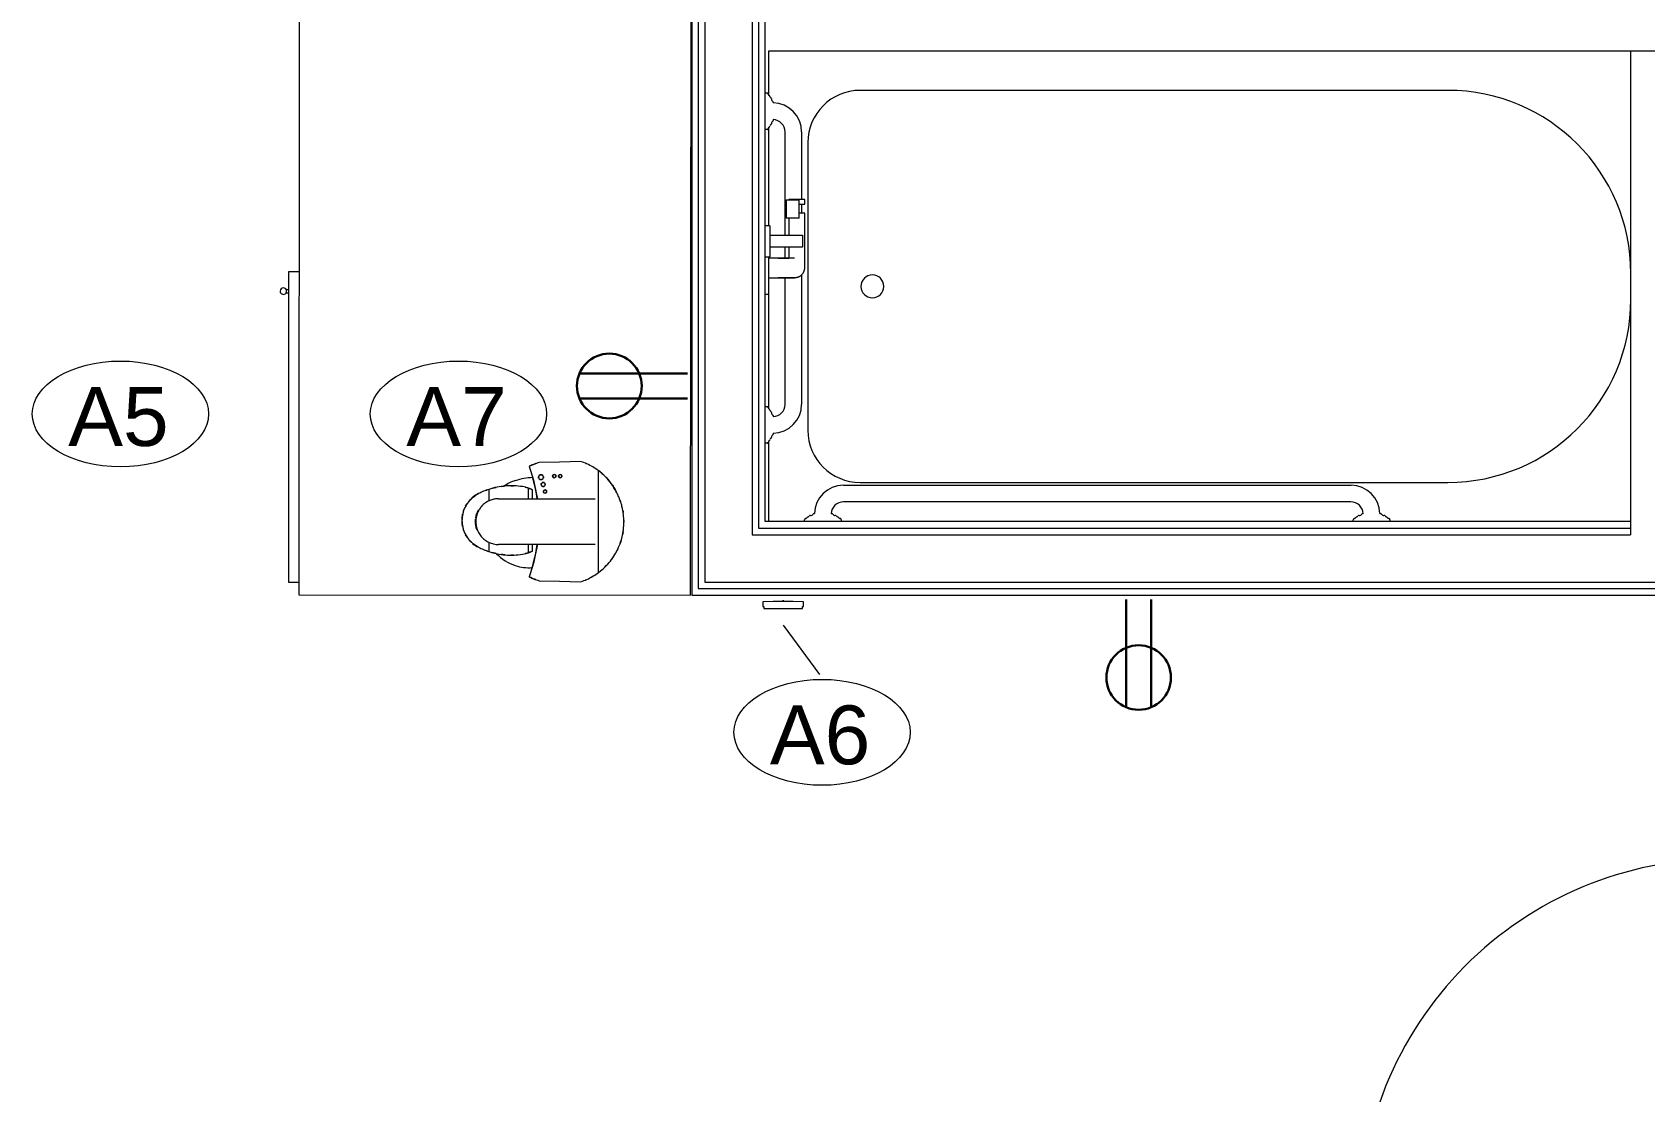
# Model space of a CAD drawing. Header units: inches. Extents: x -1176 to 1507, y -2563 to 978.
# Drawn here: x -829.3 to -705.9, y 459.2 to 540.3 of the extents above; entities that cross this region are included whole.
import ezdxf

# ---------------------------------------------------------------- set-up
doc = ezdxf.new("R2010")
doc.units = ezdxf.units.IN
doc.header["$MEASUREMENT"] = 0
for name, color, linetype, lineweight in [('A-ANNO-NOTE', 131, 'Continuous', 40), ('A-DETL-GENF', 92, 'Continuous', 18), ('A-DOOR', 31, 'Continuous', 18), ('A-DOOR-FRAM', 31, 'Continuous', 30), ('A-WALL', 113, 'Continuous', 18), ('I-FURN', 30, 'Continuous', 9), ('I-WALL', 2, 'Continuous', 18), ('P-SANR-FIXT', 6, 'Continuous', 9), ('Q-CASE', 31, 'Continuous', 9), ('Q-SPCQ', 91, 'Continuous', 9), ('Q-SPCQ-IDEN', 132, 'Continuous', 9)]:
    doc.layers.add(name, color=color, linetype=linetype, lineweight=lineweight)
doc.styles.add('Arial', font='arial.ttf', dxfattribs={"height": 4.5})

# ---------------------------------------------------------------- blocks, each defined once
blk = doc.blocks.new('Single Flush - D2 2_4_ x 8_-8524163-2nd Floor Power _ Signal')
at = {"layer": 'A-DOOR', "lineweight": 30}
for p, q in [((12.15625, 30.625), (12.15625, 2.8125)), ((13.90625, 30.625), (12.15625, 30.625)), ((13.90625, 2.8125), (13.90625, 30.625)), ((12.15625, 2.8125), (13.90625, 2.8125))]:
    blk.add_line(p, q, dxfattribs=at)
at = {"layer": 'A-DOOR', "lineweight": 9}
blk.add_arc((13.90625, 2.8125), 27.8125, 90, 180.5, dxfattribs=at)
at = {"layer": 'A-DOOR-FRAM'}
for p, q in [((-16, -2.9375), (-16, 2.8125)), ((-16, 2.8125), (-14, 2.8125)), ((-14, -2.9375), (-14, 2.8125)), ((14.000004, -2.9375), (14.000004, 2.8125)), ((14.000004, 2.8125), (16.000004, 2.8125)), ((16.000004, -2.9375), (16.000004, 2.8125)), ((-16, -2.9375), (-14, -2.9375)), ((14.000004, -2.9375), (16.000004, -2.9375))]:
    blk.add_line(p, q, dxfattribs=at)
blk = doc.blocks.new('Tub-Rectangular-3D - Tub-Rectangular-3D 3-V42-2nd Floor Power _ Signal')
at = {"layer": 'P-SANR-FIXT'}
for p, q in [((22.28, 38.81), (-43.72, 38.81)), ((-43.72, 38.81), (-43.72, 35.47)), ((8.28, 35.81), (-36.72, 35.81)), ((-43.72, 32.96), (-43.72, 25.44)), ((-40.72, 31.81), (-40.72, 9.81)), ((-43.72, 20.26), (-43.72, 11.47)), ((-43.72, 8.96), (-43.72, 2.81)), ((-36.72, 5.81), (8.28, 5.81))]:
    blk.add_line(p, q, dxfattribs=at)
for centre, radius, start, end in [((-36.72, 31.81), 4, 90, 180), ((8.28, 21.81), 14, 360, 90), ((-35.77, 20.81), 0.875, 90, 270), ((-35.77, 20.81), 0.875, 270, 90), ((8.28, 19.81), 14, 270, 0), ((-36.72, 9.81), 4, 180, 270)]:
    blk.add_arc(centre, radius, start, end, dxfattribs=at)
blk = doc.blocks.new('Desk54 - Desk-7071364-2nd Floor Power _ Signal')
at = {"layer": 'Q-CASE'}
for p, q in [((2316.45, 493.83), (2212.6, 493.83)), ((2316.45, 463.83), (2316.45, 493.83)), ((2212.62, 463.83), (2316.45, 463.83))]:
    blk.add_line(p, q, dxfattribs=at)
blk = doc.blocks.new('A-UC Refrigerator - A-UC Refrigerator-V80-2nd Floor Power _ Signal')
at = {"layer": 'Q-SPCQ'}
for p, q in [((-11.87, -16.94), (-11.87, -17.75)), ((11.88, -17.75), (11.88, -16.96)), ((-11.87, -17.75), (11.88, -17.75)), ((-10.5, -17.75), (-10.5, -17.91)), ((-10.5, -17.75), (-10.5, -17.91)), ((-10.25, -17.93), (-10.25, -17.75)), ((-10.25, -17.93), (-10.25, -17.75))]:
    blk.add_line(p, q, dxfattribs=at)
for start, end in [(90, 270), (270, 90)]:
    blk.add_arc((-10.39, -18.13), 0.25, start, end, dxfattribs=at)
blk = doc.blocks.new('HVAC_Other_LK-Systems_Room-Thermostat-S1-Dti-24V-NO - Room Thermostat S1 Dti 24V NO-6786672-2nd Floor Power _ Signal')
at = {"layer": 'A-DETL-GENF', "lineweight": 9}
for p, q in [((-1.55, 0.12), (-1.55, -0.05)), ((-1.48, 0.12), (-1.55, 0.12)), ((-1.48, 0.12), (-1.55, 0.12)), ((-1.55, 0.12), (-1.55, -0.23)), ((-1.48, 0.28), (-1.48, 0.12)), ((1.48, 0.28), (-1.48, 0.28)), ((1.48, 0.28), (-1.48, 0.28)), ((-1.48, 0.28), (-1.48, 0.12)), ((1.48, 0.12), (1.48, 0.28)), ((1.48, 0.12), (1.48, 0.28)), ((1.55, 0.12), (1.48, 0.12)), ((1.55, 0.12), (1.48, 0.12)), ((1.55, -0.23), (1.55, 0.12)), ((1.55, -0.23), (1.55, 0.12)), ((-1.55, -0.05), (-1.55, -0.23)), ((-1.55, -0.23), (-0.76, -0.25)), ((-1.55, -0.23), (-0.76, -0.25)), ((-0.76, -0.25), (0, -0.26)), ((-0.76, -0.25), (-0.06, -0.26)), ((-0.06, -0.26), (-0.06, -0.3)), ((-0.06, -0.3), (0.06, -0.3)), ((-0.06, -0.3), (0.06, -0.3)), ((0, -0.26), (0.76, -0.25)), ((0.06, -0.26), (0.76, -0.25)), ((0.06, -0.3), (0.06, -0.26)), ((0.06, -0.3), (0.06, -0.26)), ((0.76, -0.25), (1.55, -0.23)), ((0.76, -0.25), (1.55, -0.23))]:
    blk.add_line(p, q, dxfattribs=at)
blk = doc.blocks.new('Keurig_Coffee_Maker_18764 - Keurig_Coffee_Maker_18764-V98-2nd Floor Power _ Signal')
at = {"layer": 'Q-SPCQ'}
for p, q in [((-1.56, 3.82), (-2.29, 3.82)), ((-0.61, 4.75), (-0.53, 4.77)), ((-0.53, 4.77), (-0.61, 4.75)), ((-0.61, 4.75), (-0.53, 4.77)), ((-0.53, 4.77), (-0.61, 4.75)), ((-0.61, 4.75), (-0.53, 4.77)), ((-0.53, 4.77), (-0.61, 4.75)), ((-0.61, 4.75), (-0.6, 4.72)), ((-0.61, 4.75), (-0.6, 4.72)), ((-0.61, 4.75), (-0.6, 4.72)), ((-0.6, 4.72), (-0.52, 4.74)), ((-0.52, 4.74), (-0.6, 4.72)), ((-0.6, 4.72), (-0.52, 4.74)), ((-0.52, 4.74), (-0.6, 4.72)), ((-0.6, 4.72), (-0.52, 4.74)), ((-0.52, 4.74), (-0.6, 4.72)), ((-0.52, 4.74), (-0.53, 4.77)), ((-0.52, 4.74), (-0.53, 4.77)), ((-0.52, 4.74), (-0.53, 4.77)), ((-0.51, 4.78), (-0.43, 4.8)), ((-0.51, 4.78), (-0.51, 4.75)), ((-0.43, 4.77), (-0.51, 4.75)), ((-0.43, 4.8), (-0.36, 4.82)), ((-0.43, 4.77), (-0.43, 4.8)), ((-0.35, 4.79), (-0.43, 4.77)), ((-0.36, 4.82), (-0.35, 4.79)), ((-0.31, 4.83), (-0.11, 4.85)), ((-0.31, 4.83), (-0.3, 4.8)), ((-0.11, 4.82), (-0.3, 4.8)), ((-0.11, 4.85), (-0.11, 4.82)), ((-0.04, 4.86), (0.03, 4.85)), ((-0.04, 4.86), (-0.04, 4.82)), ((0.03, 4.82), (-0.04, 4.82)), ((0.03, 4.85), (0.13, 4.85)), ((0.13, 4.85), (0.03, 4.85)), ((0.03, 4.82), (0.03, 4.85)), ((0.03, 4.82), (0.12, 4.82)), ((0.12, 4.82), (0.03, 4.82)), ((0.13, 4.85), (0.12, 4.82)), ((0.2, 4.81), (0.12, 4.82)), ((0.13, 4.85), (0.2, 4.84)), ((0.2, 4.84), (0.2, 4.81)), ((0.27, 4.8), (0.28, 4.83)), ((0.3, 4.8), (0.27, 4.8)), ((0.28, 4.83), (0.44, 4.8)), ((0.43, 4.77), (0.34, 4.79)), ((0.49, 4.75), (0.43, 4.77)), ((0.44, 4.8), (0.5, 4.78)), ((0.44, 4.8), (0.44, 4.8)), ((0.44, 4.8), (0.44, 4.8)), ((0.45, 4.8), (0.44, 4.77)), ((0.47, 4.79), (0.46, 4.76)), ((0.52, 4.75), (0.46, 4.76)), ((0.46, 4.76), (0.49, 4.75)), ((0.5, 4.78), (0.47, 4.79)), ((0.47, 4.79), (0.52, 4.78)), ((0.49, 4.75), (0.5, 4.78)), ((0.5, 4.78), (0.49, 4.75)), ((0.5, 4.78), (0.49, 4.75)), ((0.49, 4.75), (0.49, 4.75)), ((0.5, 4.75), (0.51, 4.78)), ((0.5, 4.78), (0.5, 4.78)), ((0.52, 4.78), (0.52, 4.75)), ((0.58, 4.76), (0.57, 4.73)), ((0.64, 4.7), (0.57, 4.73)), ((0.58, 4.76), (0.65, 4.73)), ((0.64, 4.7), (0.65, 4.73)), ((0.71, 4.71), (0.7, 4.68)), ((0.74, 4.66), (0.7, 4.68)), ((0.7, 4.68), (0.74, 4.66)), ((0.75, 4.69), (0.71, 4.71)), ((0.71, 4.71), (0.76, 4.68)), ((0.89, 4.58), (0.74, 4.66)), ((0.76, 4.68), (0.9, 4.61)), ((0.91, 4.61), (0.89, 4.58)), ((0.9, 4.61), (0.89, 4.58)), ((2.47, 3.82), (1.56, 3.82)), ((-1.75, -4.31), (-1.75, 3.08)), ((1.75, 3.08), (1.75, -4.31)), ((-2.38, 0.79), (-1.75, 0.79)), ((-2.24, 0.47), (-1.75, 0.47)), ((1.75, 0.79), (2.56, 0.79)), ((1.75, 0.47), (2.42, 0.47)), ((-3.9, -4.57), (3.9, -4.57)), ((2.55, -5.79), (2.53, -5.79)), ((0, -6.52), (-0.05, -6.52)), ((0, -6.52), (-0.05, -6.52))]:
    blk.add_line(p, q, dxfattribs=at)
at = {"layer": 'Q-SPCQ', "flags": 128}
for points in [[(-4.52, -0.02), (-4.56, -1.59), (-4.6, -3.21)], [(4.6, -3.21), (4.56, -1.59), (4.52, -0.02)]]:
    blk.add_lwpolyline(points, dxfattribs=at)
at = {"layer": 'Q-SPCQ'}
for centre, radius, start, end in [((-0.11, 0.74), 3.42, 133.2151, 162.0251), ((-0.11, 0.74), 3.42, 17.9749, 33.9816), ((-0.11, 0.74), 3.42, 162.0251, 183.9632), ((-1.51, 0.29), 4.88, 2.0734, 17.9749), ((0, 12.51), 12.51, 252.7803, 257.1927), ((0, 12.51), 12.51, 253.7595, 261.925), ((0, 12.51), 12.51, 259.0261, 261.9487), ((0, 12.51), 12.51, 278.0789, 285.4279), ((3.4, -0.17), 0.187, 90, 270), ((3.4, -0.17), 0.187, 270, 90), ((2.3, -0.48), 0.125, 90, 270), ((2.3, -0.48), 0.125, 270, 90), ((2.84, -0.34), 0.156, 90, 270), ((2.84, -0.34), 0.156, 270, 90), ((3.48, -1.19), 0.125, 90, 270), ((3.48, -1.19), 0.125, 270, 90), ((3.48, -1.64), 0.125, 90, 270), ((3.48, -1.64), 0.125, 270, 90), ((-0.02, -1.68), 4.83, 219.3983, 221.0457), ((-0.02, -1.68), 4.83, 228.1639, 230.5343), ((-0.02, -1.68), 4.83, 239.6592, 240.0724)]:
    blk.add_arc(centre, radius, start, end, dxfattribs=at)
for points, knots in [([(2.14, 4.62), (2.07, 4.77), (1.89, 5.05), (1.52, 5.4), (1.09, 5.67), (0.61, 5.84), (0.09, 5.9), (-0.42, 5.84), (-0.91, 5.67), (-1.27, 5.44), (-1.52, 5.22), (-1.75, 4.98), (-1.88, 4.77), (-1.96, 4.62)], [0, 0, 0, 0, 0.1, 0.2, 0.3, 0.4, 0.5, 0.6, 0.7, 0.8, 0.85, 0.9, 1, 1, 1, 1]), ([(-1.9, 4.72), (-1.84, 4.83), (-1.7, 5.03), (-1.51, 5.23), (-1.4, 5.33), (-1.37, 5.35)], [0, 0, 0, 0, 0.3333333, 0.6666667, 0.7485665, 0.7485665, 0.7485665, 0.7485665]), ([(-0.84, 5.68), (-0.81, 5.69), (-0.71, 5.73), (-0.61, 5.77), (-0.54, 5.79)], [0.1340386, 0.1340386, 0.1340386, 0.1340386, 0.1666667, 0.256932, 0.256932, 0.256932, 0.256932]), ([(-0.38, 5.83), (-0.37, 5.83), (-0.07, 5.89), (0.25, 5.88), (0.55, 5.83), (0.57, 5.83)], [0.3167664, 0.3167664, 0.3167664, 0.3167664, 0.3333333, 0.6666667, 0.6830273, 0.6830273, 0.6830273, 0.6830273]), ([(0.72, 5.79), (0.8, 5.77), (0.9, 5.74), (1, 5.69), (1.02, 5.68)], [0.7426327, 0.7426327, 0.7426327, 0.7426327, 0.8333333, 0.8657703, 0.8657703, 0.8657703, 0.8657703]), ([(1.56, 5.35), (1.58, 5.33), (1.69, 5.23), (1.89, 5.03), (2.02, 4.83), (2.09, 4.72)], [0.2509667, 0.2509667, 0.2509667, 0.2509667, 0.3333333, 0.6666667, 1, 1, 1, 1]), ([(1.75, 3.08), (1.75, 3.18), (1.73, 3.38), (1.66, 3.67), (1.55, 3.9), (1.45, 4.07), (1.36, 4.19), (1.26, 4.3), (1.14, 4.4), (1.02, 4.5), (0.9, 4.58), (0.76, 4.65), (0.62, 4.72), (0.47, 4.77), (0.3, 4.8), (0.12, 4.83), (-0.08, 4.83), (-0.28, 4.81), (-0.47, 4.77), (-0.65, 4.7), (-0.83, 4.62), (-0.99, 4.52), (-1.15, 4.4), (-1.28, 4.27), (-1.4, 4.13), (-1.51, 3.97), (-1.62, 3.75), (-1.72, 3.46), (-1.75, 3.21), (-1.75, 3.08)], [0, 0, 0, 0, 0.055556, 0.111111, 0.166667, 0.194444, 0.222222, 0.25, 0.277778, 0.305556, 0.333333, 0.361111, 0.388889, 0.416667, 0.444444, 0.479167, 0.513889, 0.548611, 0.583333, 0.618056, 0.652778, 0.6875, 0.722222, 0.756944, 0.791667, 0.826389, 0.861111, 0.930556, 1, 1, 1, 1]), ([(2.39, 4.05), (2.4, 4.03), (2.42, 3.98), (2.43, 3.94), (2.44, 3.93)], [0.17849533, 0.17849533, 0.17849533, 0.17849533, 0.2, 0.21629659, 0.21629659, 0.21629659, 0.21629659]), ([(-2.54, 2.59), (-2.54, 2.6), (-2.53, 2.69), (-2.52, 2.78), (-2.51, 2.86)], [0.38887206, 0.38887206, 0.38887206, 0.38887206, 0.4, 0.46606846, 0.46606846, 0.46606846, 0.46606846]), ([(2.56, 3.52), (2.58, 3.45), (2.6, 3.36), (2.62, 3.27), (2.62, 3.26)], [0.3370694, 0.3370694, 0.3370694, 0.3370694, 0.4, 0.41654848, 0.41654848, 0.41654848, 0.41654848]), ([(-1.75, 0.12), (-1.82, 0.13), (-2.22, 0.19), (-2.62, 0.27), (-2.94, 0.35)], [0.7961311, 0.7961311, 0.7961311, 0.7961311, 0.8333333, 1, 1, 1, 1]), ([(-2.33, 0.67), (-2.34, 0.68), (-2.34, 0.7), (-2.36, 0.74), (-2.38, 0.79), (-2.39, 0.83), (-2.4, 0.85)], [0.8338778, 0.8338778, 0.8338778, 0.8338778, 0.8611111, 0.8888889, 0.9444444, 1, 1, 1, 1]), ([(-2.38, 0.79), (-2.37, 0.77), (-2.36, 0.73), (-2.34, 0.68), (-2.32, 0.65), (-2.31, 0.62), (-2.3, 0.6), (-2.29, 0.58), (-2.28, 0.56), (-2.27, 0.54), (-2.26, 0.52), (-2.26, 0.51), (-2.25, 0.49), (-2.24, 0.48), (-2.24, 0.47), (-2.24, 0.47), (-2.24, 0.47)], [0, 0, 0, 0, 0.0555556, 0.1111111, 0.1388889, 0.1666667, 0.1944444, 0.2222222, 0.25, 0.2777778, 0.3055556, 0.3333333, 0.3611111, 0.3888889, 0.4444444, 0.4737946, 0.4737946, 0.4737946, 0.4737946]), ([(2.94, 0.35), (2.62, 0.27), (2.22, 0.19), (1.82, 0.13), (1.75, 0.12)], [0, 0, 0, 0, 0.1666667, 0.2038782, 0.2038782, 0.2038782, 0.2038782]), ([(1.86, 0.14), (1.93, 0.15), (2.29, 0.21), (2.65, 0.28), (2.94, 0.35)], [0.8149744, 0.8149744, 0.8149744, 0.8149744, 0.85, 1, 1, 1, 1]), ([(2.42, 0.47), (2.42, 0.47), (2.42, 0.47), (2.43, 0.48), (2.43, 0.49), (2.44, 0.51), (2.45, 0.53), (2.46, 0.55), (2.47, 0.57), (2.48, 0.58), (2.48, 0.6), (2.49, 0.62), (2.51, 0.66), (2.53, 0.72), (2.55, 0.76), (2.56, 0.79)], [0.5262054, 0.5262054, 0.5262054, 0.5262054, 0.5555556, 0.6111111, 0.6388889, 0.6666667, 0.7083333, 0.75, 0.7708333, 0.78125, 0.7916667, 0.8333333, 0.875, 0.9166667, 1, 1, 1, 1]), ([(2.58, 0.85), (2.58, 0.83), (2.56, 0.79), (2.54, 0.74), (2.53, 0.7), (2.52, 0.68), (2.52, 0.67)], [0, 0, 0, 0, 0.0555556, 0.1111111, 0.1388889, 0.1661222, 0.1661222, 0.1661222, 0.1661222]), ([(3.33, 0.01), (3.34, 0.01), (3.36, 0.02), (3.38, 0.02), (3.4, 0.02)], [0.8888889, 0.8888889, 0.8888889, 0.8888889, 0.9305556, 1, 1, 1, 1]), ([(3.4, 0.02), (3.41, 0.02), (3.42, 0.02), (3.44, 0.01), (3.44, 0.01)], [0, 0, 0, 0, 0.05555556, 0.07172864, 0.07172864, 0.07172864, 0.07172864]), ([(2.3, -0.6), (2.3, -0.6), (2.28, -0.6), (2.26, -0.6), (2.24, -0.59), (2.23, -0.58), (2.22, -0.57), (2.21, -0.56), (2.19, -0.53), (2.18, -0.5), (2.18, -0.46), (2.19, -0.42), (2.2, -0.4), (2.22, -0.39), (2.23, -0.38), (2.26, -0.36), (2.28, -0.35), (2.3, -0.35)], [0, 0, 0, 0, 0.055556, 0.111111, 0.166667, 0.194444, 0.222222, 0.277778, 0.333333, 0.444444, 0.583333, 0.652778, 0.722222, 0.756944, 0.791667, 0.861111, 1, 1, 1, 1]), ([(2.3, -0.35), (2.31, -0.35), (2.32, -0.36), (2.34, -0.36), (2.35, -0.36), (2.36, -0.37), (2.38, -0.38), (2.39, -0.39), (2.4, -0.4), (2.42, -0.42), (2.43, -0.46), (2.43, -0.5), (2.42, -0.54), (2.4, -0.55), (2.39, -0.57), (2.38, -0.58), (2.35, -0.6), (2.32, -0.6), (2.3, -0.6)], [0, 0, 0, 0, 0.055556, 0.083333, 0.111111, 0.166667, 0.194444, 0.222222, 0.277778, 0.333333, 0.444444, 0.583333, 0.652778, 0.722222, 0.756944, 0.791667, 0.861111, 1, 1, 1, 1]), ([(2.74, -0.45), (2.73, -0.45), (2.72, -0.43), (2.7, -0.4), (2.68, -0.36), (2.69, -0.31), (2.7, -0.26), (2.72, -0.24), (2.73, -0.22), (2.74, -0.21), (2.76, -0.2), (2.77, -0.2), (2.78, -0.19), (2.79, -0.19)], [0.2222222, 0.2222222, 0.2222222, 0.2222222, 0.2777778, 0.3333333, 0.4444444, 0.5833333, 0.6527778, 0.7222222, 0.7569444, 0.7916667, 0.8263889, 0.8611111, 0.8888889, 0.8888889, 0.8888889, 0.8888889]), ([(2.84, -0.18), (2.85, -0.18), (2.87, -0.18), (2.88, -0.18), (2.9, -0.19), (2.92, -0.2), (2.93, -0.21), (2.94, -0.21), (2.94, -0.22)], [0, 0, 0, 0, 0.0555556, 0.0833333, 0.1111111, 0.1666667, 0.1944444, 0.2222222, 0.2222222, 0.2222222, 0.2222222]), ([(2.98, -0.26), (2.99, -0.27), (3, -0.31), (3, -0.36), (2.98, -0.41), (2.97, -0.43), (2.95, -0.45), (2.94, -0.46), (2.93, -0.47), (2.89, -0.48), (2.87, -0.49), (2.84, -0.49)], [0.3333333, 0.3333333, 0.3333333, 0.3333333, 0.4444444, 0.5833333, 0.6527778, 0.7222222, 0.7569444, 0.7916667, 0.8263889, 0.8611111, 1, 1, 1, 1]), ([(3.21, -0.14), (3.21, -0.13), (3.22, -0.11), (3.22, -0.09), (3.23, -0.08), (3.23, -0.08)], [0.5555556, 0.5555556, 0.5555556, 0.5555556, 0.5833333, 0.6527778, 0.6666667, 0.6666667, 0.6666667, 0.6666667]), ([(3.27, -0.31), (3.27, -0.3), (3.25, -0.29), (3.23, -0.25), (3.21, -0.21), (3.21, -0.18), (3.21, -0.17)], [0.2222222, 0.2222222, 0.2222222, 0.2222222, 0.2777778, 0.3333333, 0.4444444, 0.4882459, 0.4882459, 0.4882459, 0.4882459]), ([(3.4, -0.36), (3.39, -0.36), (3.37, -0.35), (3.35, -0.35), (3.34, -0.35), (3.33, -0.34)], [0, 0, 0, 0, 0.0555556, 0.0833333, 0.1111111, 0.1111111, 0.1111111, 0.1111111]), ([(3.48, -1.31), (3.47, -1.31), (3.46, -1.31), (3.44, -1.31), (3.42, -1.3), (3.4, -1.28), (3.39, -1.27), (3.37, -1.24), (3.36, -1.21), (3.36, -1.16), (3.37, -1.13), (3.38, -1.11), (3.39, -1.1), (3.41, -1.09), (3.44, -1.07), (3.46, -1.06), (3.48, -1.06)], [0, 0, 0, 0, 0.055556, 0.111111, 0.166667, 0.222222, 0.277778, 0.333333, 0.444444, 0.583333, 0.652778, 0.722222, 0.756944, 0.791667, 0.861111, 1, 1, 1, 1]), ([(3.48, -1.06), (3.49, -1.06), (3.51, -1.06), (3.53, -1.07), (3.55, -1.08), (3.56, -1.09), (3.58, -1.11), (3.6, -1.13), (3.61, -1.17), (3.61, -1.19), (3.61, -1.21)], [0, 0, 0, 0, 0.0555556, 0.1111111, 0.1666667, 0.2222222, 0.2777778, 0.3333333, 0.4444444, 0.5555556, 0.5555556, 0.5555556, 0.5555556]), ([(3.5, -0.01), (3.5, -0.01), (3.51, -0.02), (3.53, -0.03), (3.54, -0.05), (3.57, -0.09), (3.59, -0.14), (3.59, -0.18), (3.58, -0.2)], [0.1737723, 0.1737723, 0.1737723, 0.1737723, 0.1944444, 0.2222222, 0.2777778, 0.3333333, 0.4444444, 0.5555556, 0.5555556, 0.5555556, 0.5555556]), ([(3.58, -0.23), (3.57, -0.24), (3.56, -0.26), (3.55, -0.28), (3.53, -0.3), (3.52, -0.31), (3.52, -0.31)], [0.6069174, 0.6069174, 0.6069174, 0.6069174, 0.6527778, 0.7222222, 0.7569444, 0.7777778, 0.7777778, 0.7777778, 0.7777778]), ([(3.36, -1.66), (3.36, -1.64), (3.36, -1.61), (3.37, -1.58), (3.39, -1.56), (3.4, -1.54), (3.44, -1.52), (3.46, -1.51), (3.48, -1.51)], [0.4444444, 0.4444444, 0.4444444, 0.4444444, 0.5833333, 0.6527778, 0.7222222, 0.7916667, 0.8611111, 1, 1, 1, 1]), ([(3.59, -1.25), (3.59, -1.26), (3.58, -1.27), (3.56, -1.29), (3.53, -1.31), (3.5, -1.31), (3.48, -1.31)], [0.6666667, 0.6666667, 0.6666667, 0.6666667, 0.7222222, 0.7916667, 0.8611111, 1, 1, 1, 1]), ([(3.48, -1.51), (3.49, -1.51), (3.51, -1.51), (3.53, -1.52), (3.55, -1.53), (3.56, -1.54), (3.58, -1.56), (3.6, -1.58), (3.61, -1.61), (3.61, -1.64), (3.61, -1.66)], [0, 0, 0, 0, 0.0555556, 0.1111111, 0.1666667, 0.2222222, 0.2777778, 0.3333333, 0.4444444, 0.5555556, 0.5555556, 0.5555556, 0.5555556]), ([(3.59, -1.7), (3.59, -1.7), (3.58, -1.72), (3.56, -1.73), (3.53, -1.75), (3.5, -1.76), (3.48, -1.76)], [0.6666667, 0.6666667, 0.6666667, 0.6666667, 0.7222222, 0.7916667, 0.8611111, 1, 1, 1, 1]), ([(-4.28, -3.96), (-4.26, -4), (-4.23, -4.06), (-4.2, -4.11), (-4.2, -4.12)], [0.3713401, 0.3713401, 0.3713401, 0.3713401, 0.5, 0.5248828, 0.5248828, 0.5248828, 0.5248828]), ([(-4.2, -4.12), (-4.2, -4.11), (-4.23, -4.06), (-4.26, -4), (-4.28, -3.96)], [0.4751172, 0.4751172, 0.4751172, 0.4751172, 0.5, 0.6286599, 0.6286599, 0.6286599, 0.6286599]), ([(-3.9, -4.57), (-3.77, -4.75), (-3.49, -5.07), (-3.02, -5.49), (-2.6, -5.78), (-2.29, -5.96), (-2.11, -6.05), (-1.94, -6.12), (-1.75, -6.2), (-1.57, -6.27), (-1.44, -6.31), (-1.36, -6.33), (-1.24, -6.36), (-1.07, -6.41), (-0.88, -6.44), (-0.76, -6.46), (-0.68, -6.47), (-0.53, -6.49), (-0.32, -6.51), (-0.14, -6.52), (-0.05, -6.52)], [0, 0, 0, 0, 0.142857, 0.285714, 0.428571, 0.5, 0.535714, 0.571429, 0.625, 0.678571, 0.705357, 0.71875, 0.732143, 0.785714, 0.839286, 0.852679, 0.866071, 0.892857, 0.946429, 1, 1, 1, 1]), ([(3.85, -4.63), (3.84, -4.65), (3.75, -4.77), (3.65, -4.88), (3.56, -4.97)], [0.3739159, 0.3739159, 0.3739159, 0.3739159, 0.4, 0.5097654, 0.5097654, 0.5097654, 0.5097654]), ([(-3.44, -5.1), (-3.43, -5.11), (-3.38, -5.16), (-3.33, -5.21), (-3.29, -5.25)], [0.23427003, 0.23427003, 0.23427003, 0.23427003, 0.25, 0.30481789, 0.30481789, 0.30481789, 0.30481789]), ([(-3.29, -5.25), (-3.33, -5.21), (-3.38, -5.16), (-3.43, -5.11), (-3.44, -5.1)], [0.79638486, 0.79638486, 0.79638486, 0.79638486, 0.83333333, 0.8435005, 0.8435005, 0.8435005, 0.8435005]), ([(-2.72, -5.7), (-2.76, -5.67), (-2.83, -5.62), (-2.89, -5.58), (-2.92, -5.56)], [0.63255371, 0.63255371, 0.63255371, 0.63255371, 0.66666667, 0.68782663, 0.68782663, 0.68782663, 0.68782663]), ([(-2.91, -5.56), (-2.89, -5.58), (-2.82, -5.63), (-2.75, -5.68), (-2.71, -5.7)], [0.46748557, 0.46748557, 0.46748557, 0.46748557, 0.5, 0.54988363, 0.54988363, 0.54988363, 0.54988363]), ([(-2.32, -5.94), (-2.28, -5.96), (-2.2, -6), (-2.13, -6.03), (-2.1, -6.05)], [0.7023309, 0.7023309, 0.7023309, 0.7023309, 0.75, 0.78527969, 0.78527969, 0.78527969, 0.78527969]), ([(0, -6.52), (0.09, -6.52), (0.26, -6.51), (0.47, -6.49), (0.63, -6.47), (0.76, -6.45), (0.88, -6.43), (1.02, -6.4), (1.17, -6.37), (1.31, -6.33), (1.42, -6.3), (1.53, -6.26), (1.67, -6.21), (1.83, -6.15), (2.04, -6.06), (2.19, -5.98), (2.29, -5.93)], [0, 0, 0, 0, 0.1, 0.2, 0.25, 0.3, 0.35, 0.4, 0.475, 0.55, 0.5875, 0.625, 0.7, 0.775, 0.85, 1, 1, 1, 1]), ([(2.85, -5.59), (2.8, -5.62), (2.62, -5.75), (2.43, -5.85), (2.29, -5.93)], [0.8, 0.8, 0.8, 0.8, 0.85, 1, 1, 1, 1]), ([(3.04, -5.45), (3.15, -5.37), (3.27, -5.27), (3.38, -5.16), (3.39, -5.15)], [0.2716855, 0.2716855, 0.2716855, 0.2716855, 0.4, 0.414526, 0.414526, 0.414526, 0.414526]), ([(3.39, -5.15), (3.3, -5.23), (3.18, -5.34), (3.06, -5.44), (3.04, -5.45)], [0.585474, 0.585474, 0.585474, 0.585474, 0.7, 0.7283145, 0.7283145, 0.7283145, 0.7283145]), ([(-1.45, -6.3), (-1.48, -6.29), (-1.55, -6.27), (-1.62, -6.25), (-1.68, -6.23)], [0.3190358, 0.3190358, 0.3190358, 0.3190358, 0.33333333, 0.37139588, 0.37139588, 0.37139588, 0.37139588]), ([(-0.77, -6.46), (-0.78, -6.46), (-0.84, -6.45), (-0.9, -6.44), (-0.95, -6.43)], [0.1610836, 0.1610836, 0.1610836, 0.1610836, 0.16666667, 0.2032532, 0.2032532, 0.2032532, 0.2032532]), ([(0.71, -6.46), (0.74, -6.46), (0.79, -6.45), (0.84, -6.44), (0.86, -6.44)], [0.29875922, 0.29875922, 0.29875922, 0.29875922, 0.33333333, 0.3619925, 0.3619925, 0.3619925, 0.3619925]), ([(0.86, -6.44), (0.84, -6.44), (0.79, -6.45), (0.74, -6.46), (0.71, -6.46)], [0.6380075, 0.6380075, 0.6380075, 0.6380075, 0.66666667, 0.70124078, 0.70124078, 0.70124078, 0.70124078]), ([(1.52, -6.26), (1.54, -6.26), (1.57, -6.25), (1.6, -6.23), (1.62, -6.23)], [0.65060949, 0.65060949, 0.65060949, 0.65060949, 0.66666667, 0.69577662, 0.69577662, 0.69577662, 0.69577662]), ([(1.62, -6.23), (1.6, -6.23), (1.57, -6.25), (1.54, -6.26), (1.52, -6.26)], [0.30422338, 0.30422338, 0.30422338, 0.30422338, 0.33333333, 0.34939051, 0.34939051, 0.34939051, 0.34939051])]:
    blk.add_open_spline(points, degree=3, knots=knots, dxfattribs=at)
for points in [[(-1.27, 5.43), (-1.23, 5.46), (-1.19, 5.49), (-1.15, 5.51)], [(-1.15, 5.51), (-1.1, 5.54), (-1.05, 5.57), (-1, 5.6)], [(1.19, 5.6), (1.24, 5.57), (1.28, 5.54), (1.33, 5.51)], [(1.33, 5.51), (1.37, 5.49), (1.41, 5.46), (1.45, 5.43)], [(-2.29, 3.82), (-2.36, 3.62), (-2.46, 3.2), (-2.56, 2.55), (-2.57, 1.89), (-2.53, 1.46), (-2.49, 1.24)], [(-1.96, 4.62), (-2.02, 4.49), (-2.14, 4.23), (-2.24, 3.96), (-2.29, 3.82)], [(-2.25, 3.92), (-2.24, 3.96), (-2.22, 4), (-2.21, 4.04)], [(-1.96, 4.62), (-1.95, 4.63), (-1.93, 4.67), (-1.91, 4.71), (-1.9, 4.72)], [(2.09, 4.72), (2.1, 4.71), (2.12, 4.67), (2.13, 4.63), (2.14, 4.62)], [(2.47, 3.82), (2.43, 3.96), (2.33, 4.23), (2.21, 4.49), (2.14, 4.62)], [(2.68, 1.24), (2.71, 1.46), (2.75, 1.89), (2.74, 2.55), (2.65, 3.2), (2.54, 3.62), (2.47, 3.82)], [(-2.44, 3.26), (-2.42, 3.35), (-2.4, 3.44), (-2.38, 3.53)], [(2.69, 2.85), (2.71, 2.77), (2.72, 2.68), (2.73, 2.59)], [(-2.56, 1.93), (-2.56, 2), (-2.56, 2.07), (-2.56, 2.15)], [(-2.49, 1.24), (-2.48, 1.17), (-2.45, 1.01), (-2.4, 0.86), (-2.38, 0.79)], [(2.56, 0.79), (2.59, 0.86), (2.63, 1.01), (2.67, 1.17), (2.68, 1.24)], [(2.74, 2.15), (2.75, 2.08), (2.74, 2), (2.74, 1.93)], [(-4.23, 0.74), (-4.29, 0.61), (-4.39, 0.36), (-4.48, 0.11), (-4.52, -0.02)], [(-4.23, 0.74), (-4.27, 0.65), (-4.34, 0.48), (-4.41, 0.31), (-4.44, 0.22)], [(-4.44, 0.22), (-4.41, 0.31), (-4.34, 0.48), (-4.27, 0.65), (-4.23, 0.74)], [(-2.94, 0.35), (-3.15, 0.4), (-3.59, 0.52), (-4.02, 0.66), (-4.23, 0.74)], [(-2.94, 0.35), (-2.58, 0.26), (-2.22, 0.19), (-1.86, 0.14)], [(-2.4, 0.85), (-2.42, 0.92), (-2.44, 0.98), (-2.45, 1.05)], [(-1.81, 0.13), (-1.9, 0.14), (-1.98, 0.16), (-2.07, 0.17)], [(2.94, 0.35), (2.59, 0.27), (2.25, 0.2), (1.9, 0.15)], [(2.64, 1.05), (2.62, 0.98), (2.6, 0.92), (2.58, 0.85)], [(4.23, 0.74), (4.02, 0.66), (3.59, 0.52), (3.15, 0.4), (2.94, 0.35)], [(4.44, 0.22), (4.41, 0.31), (4.34, 0.48), (4.27, 0.65), (4.23, 0.74)], [(4.52, -0.02), (4.48, 0.11), (4.39, 0.36), (4.29, 0.61), (4.23, 0.74)], [(4.23, 0.74), (4.27, 0.65), (4.34, 0.48), (4.41, 0.31), (4.44, 0.22)], [(3.46, -0.34), (3.44, -0.35), (3.42, -0.36), (3.4, -0.36)], [(3.48, -1.76), (3.47, -1.76), (3.46, -1.76), (3.44, -1.75), (3.42, -1.74), (3.41, -1.74), (3.4, -1.73)], [(-4.6, -3.21), (-4.55, -3.38), (-4.43, -3.69), (-4.19, -4.15), (-4, -4.43), (-3.9, -4.57)], [(-4.47, -3.57), (-4.46, -3.59), (-4.45, -3.61), (-4.44, -3.63)], [(-4.44, -3.63), (-4.45, -3.61), (-4.46, -3.59), (-4.47, -3.57)], [(3.9, -4.57), (4, -4.43), (4.19, -4.15), (4.43, -3.69), (4.55, -3.38), (4.6, -3.21)], [(4.45, -3.62), (4.45, -3.61), (4.46, -3.59), (4.47, -3.57)], [(4.47, -3.57), (4.46, -3.59), (4.45, -3.61), (4.45, -3.62)], [(2.29, -5.93), (2.49, -5.82), (2.89, -5.58), (3.43, -5.13), (3.75, -4.77), (3.9, -4.57)], [(3.57, -4.97), (3.67, -4.86), (3.76, -4.75), (3.85, -4.63)], [(-2.1, -6.05), (-2.18, -6.01), (-2.25, -5.97), (-2.33, -5.93)], [(2.29, -5.93), (2.48, -5.83), (2.67, -5.72), (2.85, -5.59)], [(-1.66, -6.23), (-1.61, -6.25), (-1.55, -6.27), (-1.5, -6.29)], [(-1.5, -6.29), (-1.48, -6.29), (-1.46, -6.3), (-1.45, -6.3)], [(-0.94, -6.43), (-0.89, -6.44), (-0.84, -6.45), (-0.78, -6.46)], [(0, -6.52), (0.03, -6.52), (0.05, -6.52), (0.08, -6.52)], [(0.08, -6.52), (0.05, -6.52), (0.03, -6.52), (0, -6.52)]]:
    blk.add_open_spline(points, degree=3, dxfattribs=at)
blk = doc.blocks.new('P-Grab_Bar-42in - 42 INCH-3757786-2nd Floor Power _ Signal')
at = {"layer": 'I-FURN'}
for p, q in [((-767.24, 505.6), (-728.38, 505.6)), ((-728.39, 504.33), (-767.24, 504.33)), ((-770.21, 502.81), (-770.21, 502.95)), ((-769.52, 503.42), (-769.45, 503.42)), ((-768.18, 503.42), (-768.11, 503.42)), ((-767.41, 502.95), (-767.41, 502.81)), ((-728.21, 502.81), (-728.21, 502.95)), ((-727.52, 503.42), (-727.45, 503.42)), ((-726.18, 503.42), (-726.11, 503.42)), ((-725.41, 502.95), (-725.41, 502.81))]:
    blk.add_line(p, q, dxfattribs=at)
for centre, radius, start, end in [((-767.24, 503.39), 2.21, 90, 179.1445), ((-728.39, 503.39), 2.21, 0.8636, 89.8856), ((-767.23, 503.38), 0.946, 90.5765, 177.6589), ((-728.4, 503.38), 0.946, 2.3393, 89.6607), ((-770.12, 502.95), 0.0934, 88.0011, 180), ((-770.12, 503.14), 0.0984, 272.9558, 347.0471), ((-769.94, 503.07), 0.0975, 89.156, 150.8479), ((-769.96, 503.27), 0.0998, 280.0133, 343.9943), ((-769.78, 503.19), 0.0983, 82.1862, 147.824), ((-769.77, 503.54), 0.259, 270.2678, 327.7398), ((-769.52, 503.39), 0.0327, 86.7864, 147.7398), ((-768.11, 503.39), 0.0327, 32.2602, 93.2136), ((-767.86, 503.54), 0.259, 212.2602, 269.7322), ((-767.85, 503.19), 0.0983, 32.176, 97.8138), ((-767.67, 503.27), 0.0998, 196.0057, 259.9867), ((-767.69, 503.07), 0.0975, 29.1521, 90.844), ((-767.51, 503.14), 0.0984, 192.9529, 267.0442), ((-767.51, 502.95), 0.0934, 0, 91.9989), ((-728.12, 502.95), 0.0934, 88, 180), ((-728.12, 503.14), 0.0984, 272.955, 347.045), ((-727.94, 503.07), 0.0975, 89.1532, 150.8468), ((-727.96, 503.27), 0.0998, 280.0117, 343.9883), ((-727.78, 503.19), 0.0983, 82.1794, 147.8206), ((-727.77, 503.54), 0.259, 270.2661, 327.7339), ((-727.52, 503.39), 0.0327, 86.7675, 147.7339), ((-726.11, 503.39), 0.0327, 32.2704, 93.2464), ((-725.86, 503.54), 0.259, 212.2704, 269.7352), ((-725.85, 503.19), 0.0983, 32.1818, 97.8257), ((-725.67, 503.27), 0.0998, 196.0161, 259.9895), ((-725.69, 503.07), 0.0975, 29.154, 90.8489), ((-725.51, 503.14), 0.0984, 192.9565, 267.0456), ((-725.51, 502.95), 0.0934, 0, 92.0008)]:
    blk.add_arc(centre, radius, start, end, dxfattribs=at)
blk = doc.blocks.new('P-Grab_Bar-36in - 24 INCH-7487947-2nd Floor Power _ Signal')
at = {"layer": 'I-FURN'}
for p, q in [((-773.23, 535.61), (-773.09, 535.61)), ((-772.62, 534.92), (-772.62, 534.85)), ((-772.62, 533.58), (-772.62, 533.51)), ((-773.09, 532.81), (-773.23, 532.81)), ((-771.71, 524.71), (-771.71, 532.64)), ((-770.44, 532.64), (-770.44, 527.44)), ((-770.44, 527.1), (-770.44, 526.41)), ((-771.71, 522.96), (-771.71, 523.8)), ((-771.71, 511.79), (-771.71, 521.47)), ((-770.44, 521.71), (-770.44, 511.78)), ((-773.23, 511.61), (-773.09, 511.61)), ((-772.62, 510.92), (-772.62, 510.85)), ((-773.09, 508.81), (-773.23, 508.81)), ((-772.62, 509.58), (-772.62, 509.51))]:
    blk.add_line(p, q, dxfattribs=at)
for centre, radius, start, end in [((-773.09, 535.52), 0.0934, 358.0011, 90), ((-772.9, 535.52), 0.0984, 182.9558, 257.0471), ((-772.96, 535.34), 0.0975, 359.156, 60.8479), ((-772.77, 535.35), 0.0998, 190.0133, 253.9943), ((-772.85, 535.18), 0.0983, 352.1862, 57.824), ((-772.49, 535.16), 0.259, 180.2678, 237.7398), ((-772.65, 534.92), 0.0327, 356.7864, 57.7398), ((-772.65, 532.64), 2.21, 0, 89.1445), ((-772.85, 533.25), 0.0983, 302.176, 7.8138), ((-772.49, 533.26), 0.259, 122.2602, 179.7322), ((-772.65, 533.51), 0.0327, 302.2602, 3.2136), ((-772.65, 532.63), 0.946, 0.5765, 87.6589), ((-773.09, 532.9), 0.0934, 270, 1.9989), ((-772.9, 532.9), 0.0984, 102.9529, 177.0442), ((-772.96, 533.08), 0.0975, 299.1521, 0.844), ((-772.77, 533.07), 0.0998, 106.0057, 169.9867), ((-773.09, 511.52), 0.0934, 358, 90), ((-772.9, 511.52), 0.0984, 182.955, 257.045), ((-772.96, 511.34), 0.0975, 359.1532, 60.8468), ((-772.77, 511.35), 0.0998, 190.0117, 253.9883), ((-772.85, 511.18), 0.0983, 352.1794, 57.8206), ((-772.49, 511.16), 0.259, 180.2661, 237.7339), ((-772.65, 511.79), 0.946, 272.3393, 359.6607), ((-772.65, 511.79), 2.21, 270.8636, 359.8856), ((-772.65, 510.92), 0.0327, 356.7675, 57.7339), ((-773.09, 508.9), 0.0934, 270, 2.0008), ((-772.9, 508.9), 0.0984, 102.9565, 177.0456), ((-772.96, 509.08), 0.0975, 299.154, 0.8489), ((-772.77, 509.07), 0.0998, 106.0161, 169.9895), ((-772.85, 509.25), 0.0983, 302.1818, 7.8257), ((-772.49, 509.26), 0.259, 122.2704, 179.7352), ((-772.65, 509.51), 0.0327, 302.2704, 3.2464)]:
    blk.add_arc(centre, radius, start, end, dxfattribs=at)
blk = doc.blocks.new('P-Grab_Bar_18in_Vertical - 18 INCH-3762424-2nd Floor Power _ Signal')
at = {"layer": 'Q-SPCQ'}
for p, q in [((-0.86, 0.25), (0, 0.25)), ((-0.75, 1), (-0.75, 0.25)), ((-0.75, 1), (-0.75, 0.25)), ((0, 0.25), (1.95, 0.25)), ((0.75, 0.25), (0.75, 1)), ((0.75, 0.25), (0.75, 1)), ((1.95, 0.25), (1.95, 0.25)), ((2, 0), (2, 0.25)), ((2, 0), (2, 0.25))]:
    blk.add_line(p, q, dxfattribs=at)
at = {"layer": 'Q-SPCQ', "flags": 128}
for points in [[(0.09, 2.99), (0.12, 2.99), (0.15, 2.99), (0.18, 2.98), (0.21, 2.97), (0.24, 2.96), (0.26, 2.95), (0.29, 2.94), (0.32, 2.93), (0.35, 2.92), (0.37, 2.9), (0.4, 2.89), (0.42, 2.87), (0.45, 2.85), (0.47, 2.83), (0.49, 2.81), (0.52, 2.79), (0.54, 2.77), (0.56, 2.75), (0.58, 2.73), (0.6, 2.7), (0.61, 2.68), (0.63, 2.66), (0.65, 2.63), (0.66, 2.6), (0.68, 2.58), (0.69, 2.55), (0.7, 2.52), (0.71, 2.49), (0.72, 2.47), (0.73, 2.44), (0.73, 2.41), (0.74, 2.38), (0.74, 2.35), (0.75, 2.32), (0.75, 2.29), (0.75, 2.26), (0.75, 2.25)], [(-0.75, 2.25), (-0.75, 2.25), (-0.75, 2.25), (-0.75, 2.24), (-0.75, 2.23), (-0.75, 2.23), (-0.75, 2.21), (-0.75, 2.2), (-0.75, 2.19), (-0.75, 2.17), (-0.75, 2.15), (-0.75, 2.13), (-0.75, 2.11), (-0.75, 2.08), (-0.75, 2.06), (-0.75, 2.03), (-0.75, 2), (-0.75, 1.97), (-0.75, 1.94), (-0.75, 1.91), (-0.75, 1.87), (-0.75, 1.83), (-0.75, 1.8), (-0.75, 1.76), (-0.75, 1.72), (-0.75, 1.68), (-0.75, 1.63), (-0.75, 1.59), (-0.75, 1.54), (-0.75, 1.5), (-0.75, 1.45), (-0.75, 1.41), (-0.75, 1.36), (-0.75, 1.31), (-0.75, 1.26), (-0.75, 1.21), (-0.75, 1.16), (-0.75, 1.11), (-0.75, 1.06), (-0.75, 1.01), (-0.75, 1)], [(-0.75, 1), (-0.75, 1.05), (-0.75, 1.1), (-0.75, 1.15), (-0.75, 1.2), (-0.75, 1.25), (-0.75, 1.3), (-0.75, 1.35), (-0.75, 1.39), (-0.75, 1.44), (-0.75, 1.49), (-0.75, 1.53), (-0.75, 1.58), (-0.75, 1.62), (-0.75, 1.66), (-0.75, 1.71), (-0.75, 1.75), (-0.75, 1.79), (-0.75, 1.81)], [(0.75, 1), (0.75, 1.05), (0.75, 1.1), (0.75, 1.15), (0.75, 1.2), (0.75, 1.25), (0.75, 1.3), (0.75, 1.35), (0.75, 1.39), (0.75, 1.44), (0.75, 1.49), (0.75, 1.53), (0.75, 1.58), (0.75, 1.62), (0.75, 1.66), (0.75, 1.71), (0.75, 1.75), (0.75, 1.79), (0.75, 1.82), (0.75, 1.86), (0.75, 1.9), (0.75, 1.93), (0.75, 1.96), (0.75, 1.99), (0.75, 2.02), (0.75, 2.05), (0.75, 2.08), (0.75, 2.1), (0.75, 2.13), (0.75, 2.15), (0.75, 2.17), (0.75, 2.18), (0.75, 2.2), (0.75, 2.21), (0.75, 2.22), (0.75, 2.23), (0.75, 2.24), (0.75, 2.24), (0.75, 2.25), (0.75, 2.25), (0.75, 2.25)], [(0.75, 2.25), (0.75, 2.25), (0.75, 2.25), (0.75, 2.24), (0.75, 2.23), (0.75, 2.23), (0.75, 2.21), (0.75, 2.2), (0.75, 2.19), (0.75, 2.17), (0.75, 2.15), (0.75, 2.13), (0.75, 2.11), (0.75, 2.08), (0.75, 2.06), (0.75, 2.03), (0.75, 2), (0.75, 1.97), (0.75, 1.94), (0.75, 1.91), (0.75, 1.87), (0.75, 1.83), (0.75, 1.8), (0.75, 1.76), (0.75, 1.72), (0.75, 1.68), (0.75, 1.63), (0.75, 1.59), (0.75, 1.54), (0.75, 1.5), (0.75, 1.45), (0.75, 1.41), (0.75, 1.36), (0.75, 1.31), (0.75, 1.26), (0.75, 1.21), (0.75, 1.16), (0.75, 1.11), (0.75, 1.06), (0.75, 1.01), (0.75, 1)]]:
    blk.add_lwpolyline(points, dxfattribs=at)
blk = doc.blocks.new('88788_VETTIS_SLIDEBAR HS_REVIT - Luxe Nickel-7820017-2nd Floor Power _ Signal')
at = {"layer": 'P-SANR-FIXT'}
for p, q in [((-1.19, 5.51), (-1.19, 5.16)), ((-1.19, 5.26), (-1.19, 5.16)), ((-1.19, 5.16), (-1.18, 5.16)), ((-1.14, 5.16), (-1.19, 5.16)), ((-1.19, 5.16), (-1.19, 5.16)), ((1.14, 5.16), (-1.14, 5.16)), ((-0.46, 2.66), (-0.46, 5.16)), ((0.46, 5.16), (0.46, 2.66)), ((1.19, 5.16), (1.14, 5.16)), ((1.19, 5.16), (1.19, 5.51)), ((1.19, 5.16), (1.19, 5.51)), ((1.19, 5.16), (1.19, 5.16)), ((1.19, 5.16), (1.19, 5.16)), ((1.78, 2.92), (1.78, 3.9)), ((3.18, 3.9), (1.78, 3.9)), ((3.18, 3.9), (3.18, 2.92)), ((-2.12, 2.52), (-2.12, 2.48)), ((-2.12, 2.48), (2.16, 2.48)), ((-0.46, 3.7), (-1.3, 3.7)), ((0.46, 2.66), (-0.46, 2.66)), ((1.78, 3.7), (0.46, 3.7)), ((1.78, 2.92), (3.18, 2.92)), ((2.16, 2.48), (2.16, 2.92)), ((2.84, 2.92), (2.84, 2.48)), ((2.84, 2.48), (3.19, 2.48)), ((3.19, 2.48), (3.19, 3.7))]:
    blk.add_line(p, q, dxfattribs=at)
blk = doc.blocks.new('Appliance_Specialty Equipment Tag - Standard-3515593-2nd Floor Power _ Signal')
at = {"layer": 'Q-SPCQ-IDEN'}
blk.add_ellipse((-0.0499, 0.0037), major_axis=(-0.1406, 0), ratio=0.600473, dxfattribs=at)

msp = doc.modelspace()

# ---------------------------------------------------------------- linework, layer by layer
at = {"layer": 'A-ANNO-NOTE', "lineweight": 30}
for p, q in [((-779.18, 514.15), (-787.44, 514.15)), ((-779.18, 512.23), (-787.44, 512.23)), ((-745.6, 496.86), (-745.6, 488.6)), ((-743.68, 496.86), (-743.68, 488.6))]:
    msp.add_line(p, q, dxfattribs=at)
for centre, radius in [((-785.16, 513.19), 2.48), ((-744.64, 490.88), 2.47)]:
    msp.add_circle(centre, radius, dxfattribs=at)
at = {"layer": 'A-WALL'}
for p, q in [((-777.85, 605.65), (-777.85, 498.19)), ((-778.35, 601.53), (-778.35, 497.69)), ((-774.23, 599.65), (-774.23, 501.81)), ((-773.73, 599.15), (-773.73, 502.31)), ((-706.98, 538.81), (-706.98, 501.81)), ((-702.98, 538.81), (-706.98, 538.81)), ((-774.23, 501.81), (-706.98, 501.81)), ((-773.73, 502.31), (-706.98, 502.31)), ((-778.35, 497.69), (-696.63, 497.69)), ((-777.85, 498.19), (-696.63, 498.19))]:
    msp.add_line(p, q, dxfattribs=at)
at = {"layer": 'I-WALL'}
for p, q in [((-778.85, 601.03), (-778.85, 497.19)), ((-773.23, 502.81), (-773.23, 598.65)), ((-706.98, 502.81), (-773.23, 502.81)), ((-778.85, 497.19), (-696.63, 497.19))]:
    msp.add_line(p, q, dxfattribs=at)
at = {"layer": 'Q-SPCQ-IDEN'}
msp.add_line((-771.85, 494.89), (-769.08, 491.1), dxfattribs=at)

# ---------------------------------------------------------------- block references
at = {"layer": 'A-DOOR'}
msp.add_blockref('Single Flush - D2 2_4_ x 8_-8524163-2nd Floor Power _ Signal', (-713.85, 446.37), dxfattribs=at)
at = {"layer": 'P-SANR-FIXT'}
msp.add_blockref('Tub-Rectangular-3D - Tub-Rectangular-3D 3-V42-2nd Floor Power _ Signal', (-729.25, 500), dxfattribs=at)
at = {"layer": 'P-SANR-FIXT', "rotation": 90.00000000000007}
msp.add_blockref('88788_VETTIS_SLIDEBAR HS_REVIT - Luxe Nickel-7820017-2nd Floor Power _ Signal', (-767.72, 524.26), dxfattribs=at)
at = {"layer": 'Q-CASE', "rotation": 269.9612924807933}
msp.add_blockref('Desk54 - Desk-7071364-2nd Floor Power _ Signal', (-1271.2, 2813.96), dxfattribs=at)
at = {"layer": 'Q-SPCQ'}
for name in ['P-Grab_Bar-36in - 24 INCH-7487947-2nd Floor Power _ Signal', 'P-Grab_Bar-42in - 42 INCH-3757786-2nd Floor Power _ Signal']:
    msp.add_blockref(name, (0, 0), dxfattribs=at)
for name, p, rotation in [('P-Grab_Bar_18in_Vertical - 18 INCH-3762424-2nd Floor Power _ Signal', (-773.23, 522.21), 270.0000000000006), ('A-UC Refrigerator - A-UC Refrigerator-V80-2nd Floor Power _ Signal', (-791.98, 510.06), 269.9999999999999), ('Keurig_Coffee_Maker_18764 - Keurig_Coffee_Maker_18764-V98-2nd Floor Power _ Signal', (-790.56, 502.81), 90.00000000000007), ('HVAC_Other_LK-Systems_Room-Thermostat-S1-Dti-24V-NO - Room Thermostat S1 Dti 24V NO-6786672-2nd Floor Power _ Signal', (-771.85, 496.44), 180)]:
    msp.add_blockref(name, p, dxfattribs=dict(at, rotation=rotation))
at = {"layer": 'Q-SPCQ-IDEN', "xscale": 47.99999999999997, "yscale": 47.99999999999997, "zscale": 47.99999999999997}
for p in [(-820.19, 510.87), (-794.31, 510.87), (-766.48, 486.51)]:
    msp.add_blockref('Appliance_Specialty Equipment Tag - Standard-3515593-2nd Floor Power _ Signal', p, dxfattribs=at)

# ---------------------------------------------------------------- texts
at = {"layer": 'Q-SPCQ-IDEN', "char_height": 4.5, "width": 9.393, "attachment_point": 1, "style": 'Arial'}
for s, insert in [('A5', (-826.58, 513.1)), ('A7', (-800.7, 513.1)), ('A6', (-772.87, 488.74))]:
    msp.add_mtext(s, dxfattribs=dict(at, insert=insert))

doc.saveas('drawing.dxf')
